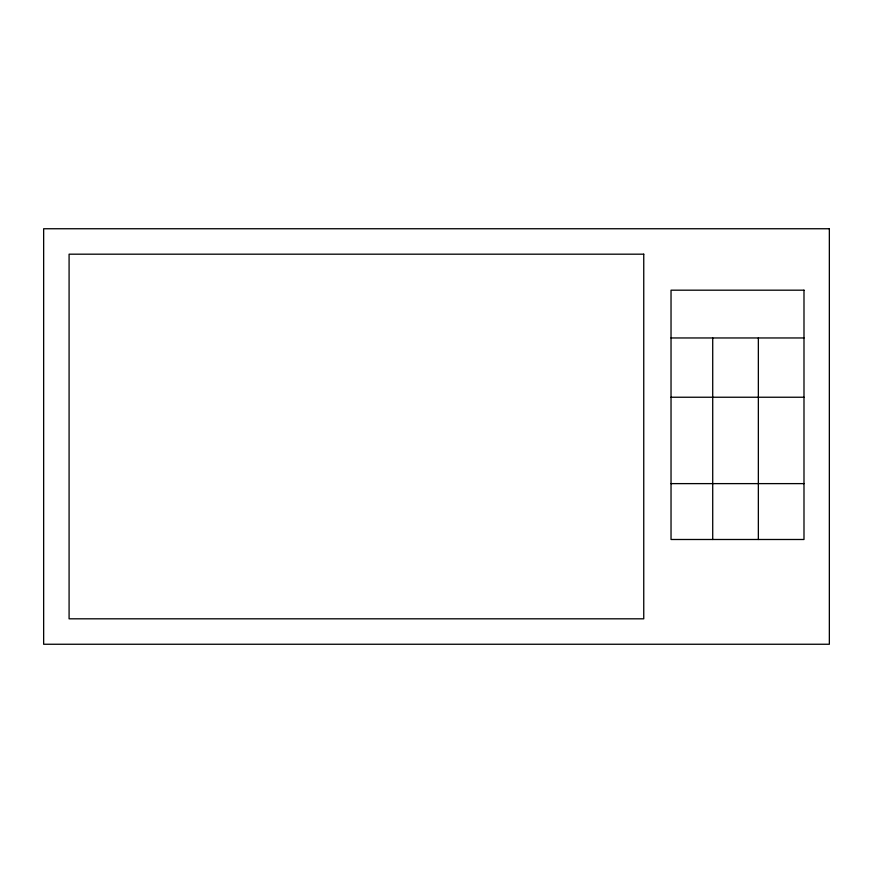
<?xml version="1.0" encoding="UTF-8"?>
<svg xmlns="http://www.w3.org/2000/svg" width="873" height="873" viewBox="0 0 873 873"><rect width="100%" height="100%" fill="white"/><g stroke="black" fill="none" stroke-linecap="round" stroke-linejoin="round"><path stroke-width="1.31" d="M671.031 337.96L803.989 337.96M671.031 397.237L803.989 397.237M671.031 483.62L803.989 483.62M758.353 337.96L758.353 539.492M712.717 337.96L712.717 539.492M829.35 228.748L43.65 228.748L43.65 644.252L829.35 644.252L829.35 228.748M643.75 254.185L69.087 254.185L69.087 618.815L643.75 618.815L643.75 254.185M803.989 290.185L671.031 290.185L671.031 539.492L803.989 539.492L803.989 290.185"/></g></svg>
